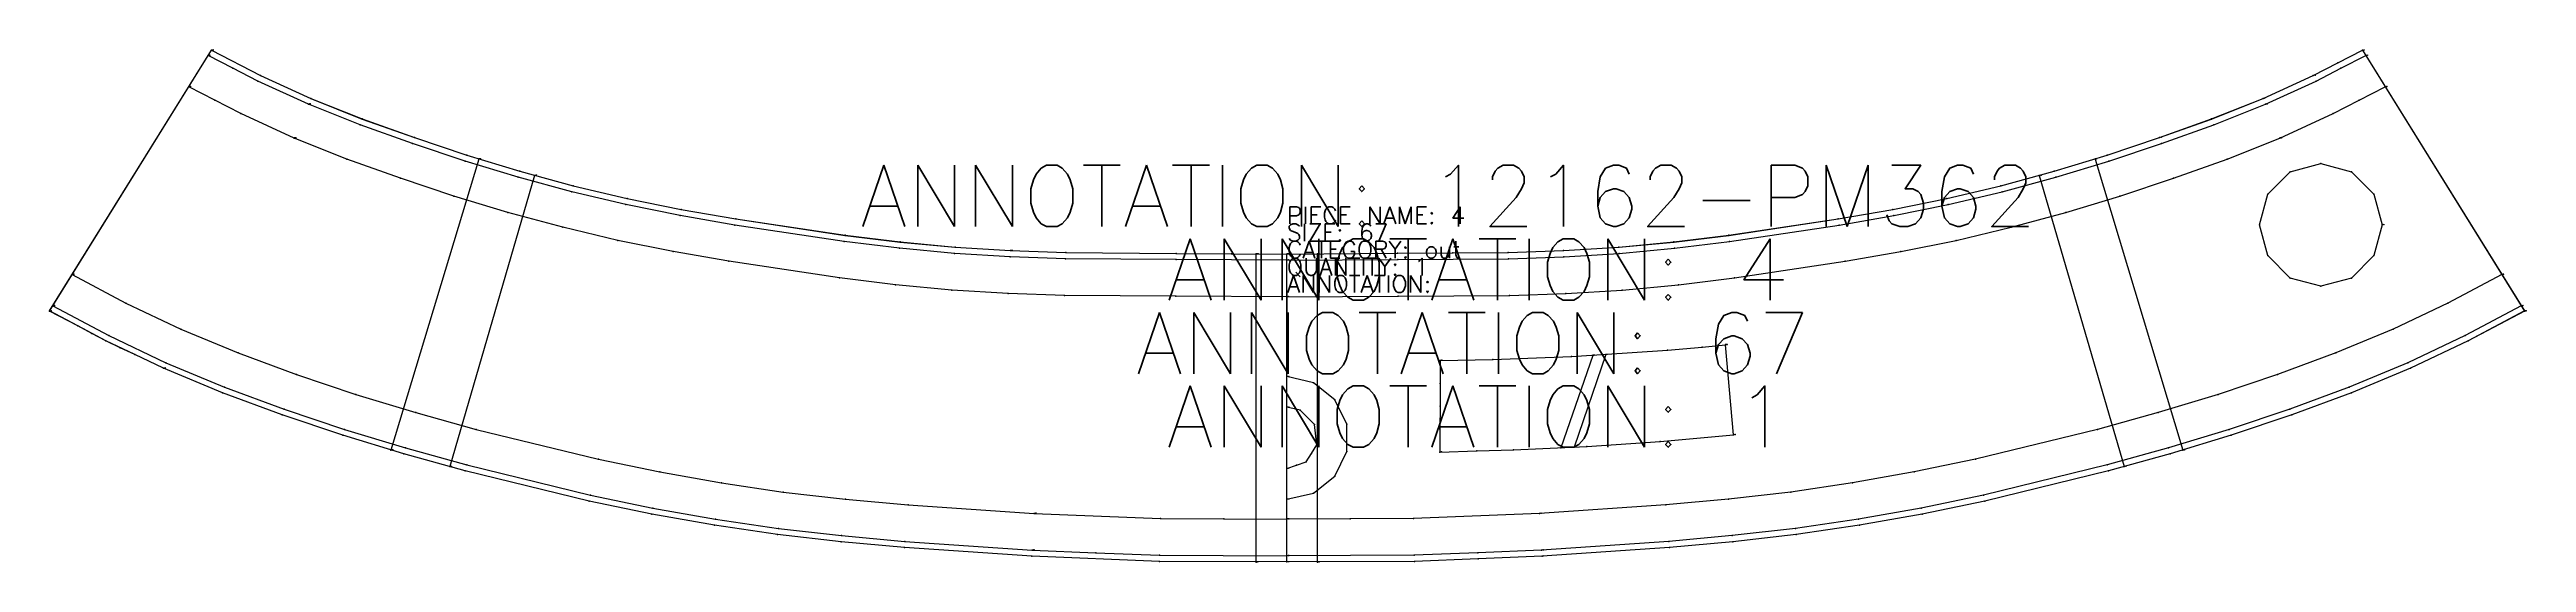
# Model space of a CAD drawing. Extents: x 0 to 3491, y 0 to 2996.
# Drawn here: x 3017.8 to 3421.9, y 1230.3 to 1314 of the extents above; entities that cross this region are included whole.
import ezdxf

# ---------------------------------------------------------------- set-up
doc = ezdxf.new("R2010")
doc.units = 0
for name, color, linetype in [('1', 7, 'CONTINUOUS'), ('14', 7, 'CONTINUOUS'), ('2', 7, 'CONTINUOUS'), ('3', 2, 'CONTINUOUS'), ('5', 5, 'CONTINUOUS'), ('8', 4, 'CONTINUOUS')]:
    doc.layers.add(name, color=color, linetype=linetype)
doc.styles.get("Standard").update_dxf_attribs({"font": 'txt', "bigfont": ' '})

# ---------------------------------------------------------------- blocks, each defined once
blk = doc.blocks.new('BLK_4_2')
at = {"layer": '1'}
blk.add_lwpolyline([(59.2969, 71.0308), (85.7001, 113.5573), (93.736, 109.4293), (101.9348, 105.6801), (110.3186, 102.3484), (118.822, 99.3145), (127.3798, 96.4436), (136.0132, 93.8147), (144.7266, 91.4636), (153.5083, 89.3827), (162.3554, 87.6027), (171.2464, 86.0426), (189.0967, 83.3673), (198.0579, 82.2833), (207.0416, 81.4252), (216.0492, 80.8785), (225.0696, 80.555), (243.1201, 80.3983), (252.1457, 80.3573), (261.1713, 80.3162), (279.2222, 80.4356), (297.273, 80.555), (306.2934, 80.8785), (315.3009, 81.4252), (324.2847, 82.2833), (333.2459, 83.3673), (351.0962, 86.0426), (359.9872, 87.6027), (368.8343, 89.3827), (377.616, 91.4636), (386.3294, 93.8147), (394.9628, 96.4436), (403.5205, 99.3145), (412.0239, 102.3484), (420.4077, 105.6801), (428.6066, 109.4293), (432.6246, 111.4936), (436.6425, 113.5578), (463.0457, 71.0308), (453.8462, 66.1398), (444.4525, 61.6836), (434.8444, 57.6888), (425.0818, 54.0714), (415.2143, 50.7625), (405.2533, 47.7386), (395.224, 44.957), (374.9976, 40.0264), (364.8096, 37.8978), (354.5615, 36.0746), (344.2652, 34.5524), (333.924, 33.3834), (323.5553, 32.453), (302.7881, 31.0145), (292.388, 30.5934), (281.9879, 30.1722), (261.1713, 30.0881), (240.3546, 30.1722), (219.5545, 31.0145), (198.7873, 32.453), (188.4186, 33.3834), (178.0774, 34.5524), (167.7811, 36.0746), (157.533, 37.8978), (147.345, 40.0264), (127.1186, 44.957), (117.0893, 47.7386), (107.1283, 50.7625), (97.2608, 54.0714), (87.4982, 57.6888), (77.89, 61.6836), (73.1932, 63.9117), (70.8448, 65.0258), (68.4964, 66.1398), (66.1965, 67.3626), (63.8967, 68.5853), (59.2969, 71.0308)], close=True, dxfattribs=at)
at = {"layer": '14'}
blk.add_lwpolyline([(59.2969, 71.0263), (85.7001, 113.5618), (93.736, 109.4338), (101.9348, 105.6846), (110.3186, 102.3529), (118.822, 99.319), (127.3798, 96.4481), (136.0132, 93.8192), (144.7266, 91.4681), (153.5083, 89.3872), (162.3554, 87.6072), (171.2464, 86.0471), (189.0967, 83.3718), (198.0579, 82.2878), (207.0416, 81.4297), (216.0492, 80.883), (225.0696, 80.5595), (243.1201, 80.4028), (261.1713, 80.3207), (279.2222, 80.4401), (288.2476, 80.4958), (297.273, 80.5595), (306.2934, 80.883), (315.3009, 81.4297), (324.2847, 82.2878), (333.2459, 83.3718), (351.0962, 86.0471), (359.9872, 87.6072), (368.8343, 89.3872), (377.616, 91.4681), (386.3294, 93.8192), (394.9628, 96.4481), (403.5205, 99.319), (412.0239, 102.3529), (420.4077, 105.6846), (428.6066, 109.4338), (436.6425, 113.5533), (463.0457, 71.0263), (453.8462, 66.1353), (444.4525, 61.6791), (434.8444, 57.6843), (425.0818, 54.0669), (415.2143, 50.758), (405.2533, 47.7341), (395.224, 44.9525), (374.9976, 40.0219), (364.8096, 37.8933), (354.5615, 36.0701), (344.2652, 34.5479), (333.924, 33.3789), (323.5553, 32.4485), (302.7881, 31.01), (292.388, 30.5889), (281.9879, 30.1677), (261.1713, 30.0836), (240.3546, 30.1677), (219.5545, 31.01), (198.7873, 32.4485), (188.4186, 33.3789), (178.0774, 34.5479), (167.7811, 36.0701), (157.533, 37.8933), (147.345, 40.0219), (127.1186, 44.9525), (117.0893, 47.7341), (107.1283, 50.758), (97.2608, 54.0669), (87.4982, 57.6843), (77.89, 61.6791), (73.1932, 63.9072), (68.4964, 66.1353), (63.8967, 68.5808), (59.2969, 71.0263)], close=True, dxfattribs=at)
at = {"layer": '2'}
for p in [(85.7001, 113.5618), (85.7001, 113.5573), (436.6425, 113.5578), (436.6425, 113.5533), (85.1691, 112.7074), (428.6066, 109.4338), (437.1735, 112.7074), (81.9995, 107.5984), (420.4077, 105.6846), (420.4077, 105.6801), (440.343, 107.5984), (101.5406, 104.7652), (101.5406, 104.7612), (420.802, 104.7652), (420.802, 104.7612), (99.1883, 99.2451), (99.1883, 99.2411), (403.5205, 99.319), (423.1543, 99.2451), (423.1543, 99.2411), (129.3427, 95.8217), (138.4314, 93.1334), (383.9112, 93.1334), (392.9999, 95.8217), (439.8474, 85.0662), (439.8474, 85.0662), (216.0492, 80.883), (216.0492, 80.8785), (62.9932, 76.9847), (256.1713, 80.3314), (261.1713, 80.3207), (261.1713, 80.3162), (261.1713, 80.3117), (261.1713, 79.3208), (261.1713, 79.3163), (266.1713, 80.3314), (459.3494, 76.9847), (261.1713, 73.3207), (261.1713, 73.3162), (59.2969, 71.0308), (59.2969, 71.0308), (59.2969, 71.0263), (59.2969, 71.0263), (59.8249, 71.8808), (462.5177, 71.8808), (463.0457, 71.0308), (463.0457, 71.0263), (332.6917, 65.5279), (332.6917, 65.5234), (77.89, 61.6836), (77.89, 61.6791), (286.1768, 62.9456), (286.1768, 62.9404), (311.051, 63.7912), (313.208, 63.9145), (261.1713, 60.3184), (261.1713, 55.3184), (305.8606, 48.7045), (308.0127, 48.8132), (334.0283, 50.8313), (334.0283, 50.8261), (114.997, 48.351), (124.5819, 45.636), (261.1713, 45.3184), (286.1243, 48.0105), (286.1243, 48.006), (397.7606, 45.636), (407.3456, 48.351), (219.9561, 38.0064), (219.9561, 38.0024), (261.1695, 37.088), (261.1713, 40.3184), (261.1731, 37.088), (302.3865, 38.0064), (302.3865, 38.0024), (219.6253, 32.0156), (219.6253, 32.0116), (256.1713, 30.039), (261.1701, 31.0877), (261.1713, 30.0881), (261.1713, 30.0836), (261.1725, 31.0877), (261.1733, 30.0871), (266.1713, 30.039), (302.7173, 32.0156), (302.7173, 32.0116), (302.7881, 31.0145), (302.7881, 31.01)]:
    blk.add_point(p, dxfattribs=at)
at = {"layer": '3'}
for p in [(89.2209, 110.6254), (93.736, 109.4338), (93.736, 109.4293), (428.6066, 109.4293), (432.6246, 111.4936), (433.1217, 110.6254), (86.2538, 105.4094), (93.2727, 108.5433), (101.9348, 105.6846), (101.9348, 105.6801), (429.0698, 108.5433), (436.0887, 105.4094), (90.5081, 103.2203), (109.9652, 101.413), (110.3186, 102.3529), (110.3186, 102.3484), (412.0239, 102.3529), (412.0239, 102.3484), (412.3773, 101.413), (431.8344, 103.2203), (118.5095, 98.3647), (118.822, 99.319), (118.822, 99.3145), (403.5205, 99.3145), (403.833, 98.3647), (107.8064, 95.8116), (127.0853, 95.4877), (127.3798, 96.4481), (127.3798, 96.4436), (136.0132, 93.8192), (136.0132, 93.8147), (386.3294, 93.8192), (386.3294, 93.8147), (394.9628, 96.4481), (394.9628, 96.4436), (395.2573, 95.4877), (414.5362, 95.8116), (424.8474, 93.7265), (429.8474, 95.0662), (434.8474, 93.7265), (116.5497, 92.6936), (125.2759, 89.7661), (135.7373, 92.8535), (144.4843, 90.4936), (144.7266, 91.4681), (144.7266, 91.4636), (153.5083, 89.3872), (153.5083, 89.3827), (368.8343, 89.3872), (368.8343, 89.3827), (377.616, 91.4681), (377.616, 91.4636), (377.8583, 90.4936), (386.6052, 92.8535), (397.0667, 89.7661), (405.7929, 92.6936), (421.1872, 90.0662), (438.5077, 90.0662), (134.0802, 87.0866), (153.3002, 88.4046), (162.1686, 86.6203), (162.3554, 87.6072), (162.3554, 87.6027), (171.0816, 85.0562), (171.2464, 86.0471), (171.2464, 86.0426), (351.0962, 86.0471), (351.0962, 86.0426), (351.261, 85.0562), (359.9872, 87.6072), (359.9872, 87.6027), (360.174, 86.6203), (369.0424, 88.4046), (388.2624, 87.0866), (419.8474, 85.0662), (143.0145, 84.6768), (152.0191, 82.5429), (188.949, 82.3782), (189.0967, 83.3718), (189.0967, 83.3673), (197.9407, 81.2903), (198.0579, 82.2878), (198.0579, 82.2833), (207.0416, 81.4297), (207.0416, 81.4252), (306.2934, 80.883), (306.2934, 80.8785), (315.3009, 81.4297), (315.3009, 81.4252), (324.2847, 82.2878), (324.2847, 82.2833), (324.4019, 81.2903), (333.2459, 83.3718), (333.2459, 83.3673), (333.3936, 82.3782), (370.3235, 82.5429), (379.328, 84.6768), (161.033, 80.7285), (170.0922, 79.1383), (206.955, 80.4289), (215.9882, 79.8802), (225.0348, 79.5556), (225.0696, 80.5595), (225.0696, 80.555), (243.1031, 79.4362), (243.1201, 80.4028), (243.1201, 80.3983), (252.1457, 80.3573), (279.2222, 80.4401), (279.2222, 80.4356), (279.2396, 79.436), (288.2476, 80.4958), (297.273, 80.5595), (297.273, 80.555), (297.3078, 79.5556), (306.3544, 79.8802), (315.3876, 80.4289), (352.2504, 79.1383), (361.3095, 80.7285), (421.1872, 80.0662), (438.5077, 80.0662), (188.1702, 76.4288), (197.316, 75.3231), (206.4844, 74.4473), (215.6812, 73.8886), (224.8914, 73.5573), (243.0314, 73.437), (279.3113, 73.4368), (297.4512, 73.5573), (306.6614, 73.8886), (315.8582, 74.4473), (325.0267, 75.3231), (334.1724, 76.4288), (424.8474, 76.406), (429.8474, 75.0662), (434.8474, 76.406), (71.7679, 72.3243), (450.5747, 72.3243), (63.8967, 68.5853), (63.8967, 68.5808), (66.1965, 67.3626), (68.4964, 66.1398), (68.4964, 66.1353), (68.9627, 67.0233), (70.8448, 65.0258), (80.7294, 68.0818), (328.9185, 65.1364), (441.6132, 68.0818), (453.3798, 67.0233), (453.8462, 66.1398), (453.8462, 66.1353), (73.1932, 63.9117), (73.1932, 63.9072), (78.2935, 62.5981), (90.0812, 64.196), (99.5813, 60.6753), (294.7534, 63.1308), (307.6123, 63.6105), (323.252, 64.6274), (422.7613, 60.6753), (432.2614, 64.196), (444.0491, 62.5981), (444.4525, 61.6836), (444.4525, 61.6791), (87.4982, 57.6888), (87.4982, 57.6843), (87.8647, 58.6189), (109.2649, 57.4284), (265.5103, 59.3281), (286.1637, 59.2079), (413.0777, 57.4284), (434.4779, 58.6189), (434.8444, 57.6888), (434.8444, 57.6843), (97.2608, 54.0714), (97.2608, 54.0669), (97.5891, 55.0156), (119.0399, 54.4608), (263.3408, 54.8232), (268.9899, 56.5533), (270.9207, 52.5436), (286.1506, 55.4755), (403.3026, 54.4608), (424.7534, 55.0156), (425.0818, 54.0714), (425.0818, 54.0669), (107.1283, 50.7625), (107.1283, 50.758), (107.4329, 51.7147), (117.3694, 48.6981), (128.9215, 51.7206), (265.6763, 52.4878), (266.0462, 49.2058), (286.1374, 51.743), (310.1062, 48.9255), (322.0801, 49.7189), (393.421, 51.7206), (404.9732, 48.6981), (414.9097, 51.7147), (415.2143, 50.7625), (415.2143, 50.758), (117.0893, 47.7386), (117.0893, 47.7341), (127.1186, 44.957), (127.1186, 44.9525), (127.3752, 45.923), (148.8404, 46.8648), (158.8684, 44.7688), (262.7302, 45.8638), (264.289, 46.4092), (265.1676, 47.8075), (270.9207, 48.0932), (292.1216, 48.1931), (298.1189, 48.3762), (363.4741, 44.7688), (373.5022, 46.8648), (394.9674, 45.923), (395.224, 44.957), (395.224, 44.9525), (405.2533, 47.7386), (405.2533, 47.7341), (147.5583, 41.0031), (168.8986, 42.9834), (178.9765, 41.494), (265.5103, 41.3087), (268.9899, 44.0835), (343.3661, 41.494), (353.4439, 42.9834), (374.7843, 41.0031), (147.345, 40.0264), (147.345, 40.0219), (157.533, 37.8978), (157.533, 37.8933), (157.7271, 38.8783), (167.941, 37.0609), (189.148, 40.3446), (199.3469, 39.4301), (240.5393, 37.1694), (250.8544, 37.1287), (271.4882, 37.1287), (281.8033, 37.1694), (322.9956, 39.4301), (333.1946, 40.3446), (354.4016, 37.0609), (364.6155, 38.8783), (364.8096, 37.8978), (364.8096, 37.8933), (374.9976, 40.0264), (374.9976, 40.0219), (167.7811, 36.0746), (167.7811, 36.0701), (178.0774, 34.5524), (178.0774, 34.5479), (178.2031, 35.5438), (188.4186, 33.3834), (188.4186, 33.3789), (188.5141, 34.3782), (198.7873, 32.453), (198.7873, 32.4485), (198.8526, 33.4505), (323.49, 33.4505), (323.5553, 32.453), (323.5553, 32.4485), (333.8285, 34.3782), (333.924, 33.3834), (333.924, 33.3789), (344.1394, 35.5438), (344.2652, 34.5524), (344.2652, 34.5479), (354.5615, 36.0746), (354.5615, 36.0701), (219.5545, 31.0145), (219.5545, 31.01), (230.0136, 31.5912), (240.3546, 30.1722), (240.3546, 30.1677), (240.4019, 31.1709), (281.9406, 31.1709), (281.9879, 30.1722), (281.9879, 30.1677), (292.329, 31.5912), (292.388, 30.5934), (292.388, 30.5889)]:
    blk.add_point(p, dxfattribs=at)
at = {"layer": '5'}
blk.add_line((261.1713, 74.0298), (261.1713, 64.0298), dxfattribs=at)
at = {"layer": '8'}
for p, q in [((129.3427, 95.8217), (114.997, 48.351)), ((138.4314, 93.1334), (124.5819, 45.636)), ((383.9112, 93.1334), (397.7606, 45.636)), ((392.9999, 95.8217), (407.3456, 48.351)), ((256.1713, 30.039), (256.1713, 80.3314)), ((261.1733, 30.0871), (261.1713, 80.3117)), ((266.1713, 30.039), (266.1713, 80.3314)), ((334.0283, 50.8261), (332.6917, 65.5279)), ((311.051, 63.7912), (305.8606, 48.7045)), ((313.208, 63.9145), (308.0127, 48.8132))]:
    blk.add_line(p, q, dxfattribs=at)
for points in [[(101.5406, 104.7652), (93.2727, 108.5433), (89.2209, 110.6254), (85.1691, 112.7074)], [(420.802, 104.7652), (429.0698, 108.5433), (433.1217, 110.6254), (437.1735, 112.7074)], [(99.1883, 99.2451), (90.5081, 103.2203), (86.2538, 105.4094), (81.9995, 107.5984)], [(423.1543, 99.2451), (431.8344, 103.2203), (436.0887, 105.4094), (440.343, 107.5984)], [(261.1713, 79.3208), (243.1031, 79.4362), (225.0348, 79.5556), (215.9882, 79.8802), (206.955, 80.4289), (197.9407, 81.2903), (188.949, 82.3782), (171.0816, 85.0562), (162.1686, 86.6203), (153.3002, 88.4046), (144.4843, 90.4936), (135.7373, 92.8535), (127.0853, 95.4877), (118.5095, 98.3647), (109.9652, 101.413), (101.5406, 104.7612)], [(261.1713, 79.3163), (279.2396, 79.436), (297.3078, 79.5556), (306.3544, 79.8802), (315.3876, 80.4289), (324.4019, 81.2903), (333.3936, 82.3782), (351.261, 85.0562), (360.174, 86.6203), (369.0424, 88.4046), (377.8583, 90.4936), (386.6052, 92.8535), (395.2573, 95.4877), (403.833, 98.3647), (412.3773, 101.413), (420.802, 104.7612)], [(261.1713, 73.3207), (243.0314, 73.437), (224.8914, 73.5573), (215.6812, 73.8886), (206.4844, 74.4473), (197.316, 75.3231), (188.1702, 76.4288), (170.0922, 79.1383), (161.033, 80.7285), (152.0191, 82.5429), (143.0145, 84.6768), (134.0802, 87.0866), (125.2759, 89.7661), (116.5497, 92.6936), (107.8064, 95.8116), (99.1883, 99.2411)], [(261.1713, 73.3162), (279.3113, 73.4368), (297.4512, 73.5573), (306.6614, 73.8886), (315.8582, 74.4473), (325.0267, 75.3231), (334.1724, 76.4288), (352.2504, 79.1383), (361.3095, 80.7285), (370.3235, 82.5429), (379.328, 84.6768), (388.2624, 87.0866), (397.0667, 89.7661), (405.7929, 92.6936), (414.5362, 95.8116), (423.1543, 99.2411)], [(62.9932, 76.9847), (71.7679, 72.3243), (80.7294, 68.0818), (90.0812, 64.196), (99.5813, 60.6753), (109.2649, 57.4284), (119.0399, 54.4608), (128.9215, 51.7206), (148.8404, 46.8648), (158.8684, 44.7688), (168.8986, 42.9834), (178.9765, 41.494), (189.148, 40.3446), (199.3469, 39.4301), (219.9561, 38.0024)], [(459.3494, 76.9847), (450.5747, 72.3243), (441.6132, 68.0818), (432.2614, 64.196), (422.7613, 60.6753), (413.0777, 57.4284), (403.3026, 54.4608), (393.421, 51.7206), (373.5022, 46.8648), (363.4741, 44.7688), (353.4439, 42.9834), (343.3661, 41.494), (333.1946, 40.3446), (322.9956, 39.4301), (302.3865, 38.0024)], [(59.8249, 71.8808), (68.9627, 67.0233), (78.2935, 62.5981), (87.8647, 58.6189), (97.5891, 55.0156), (107.4329, 51.7147), (117.3694, 48.6981), (127.3752, 45.923), (147.5583, 41.0031), (157.7271, 38.8783), (167.941, 37.0609), (178.2031, 35.5438), (188.5141, 34.3782), (198.8526, 33.4505), (219.6253, 32.0116)], [(462.5177, 71.8808), (453.3798, 67.0233), (444.0491, 62.5981), (434.4779, 58.6189), (424.7534, 55.0156), (414.9097, 51.7147), (404.9732, 48.6981), (394.9674, 45.923), (374.7843, 41.0031), (364.6155, 38.8783), (354.4016, 37.0609), (344.1394, 35.5438), (333.8285, 34.3782), (323.49, 33.4505), (302.7173, 32.0116)], [(286.1768, 62.9456), (294.7534, 63.1308), (307.6123, 63.6105), (323.252, 64.6274), (328.9185, 65.1364), (332.6917, 65.5234)], [(286.1768, 62.9404), (286.1637, 59.2079), (286.1506, 55.4755), (286.1374, 51.743), (286.1243, 48.0105)], [(261.1713, 40.3184), (265.5103, 41.3087), (268.9899, 44.0835), (270.9207, 48.0932), (270.9207, 52.5436), (268.9899, 56.5533), (265.5103, 59.3281), (261.1713, 60.3184)], [(261.1713, 45.3184), (262.7302, 45.8638), (264.289, 46.4092), (265.1676, 47.8075), (266.0462, 49.2058), (265.6763, 52.4878), (263.3408, 54.8232), (261.1713, 55.3184)], [(286.1243, 48.006), (292.1216, 48.1931), (298.1189, 48.3762), (310.1062, 48.9255), (322.0801, 49.7189), (334.0283, 50.8313)], [(219.9561, 38.0064), (240.5393, 37.1694), (250.8544, 37.1287), (261.1695, 37.088)], [(302.3865, 38.0064), (281.8033, 37.1694), (271.4882, 37.1287), (261.1731, 37.088)], [(219.6253, 32.0156), (230.0136, 31.5912), (240.4019, 31.1709), (261.1725, 31.0877)], [(302.7173, 32.0156), (292.329, 31.5912), (281.9406, 31.1709), (261.1701, 31.0877)]]:
    blk.add_lwpolyline(points, dxfattribs=at)
blk.add_lwpolyline([(439.8474, 85.0662), (438.5077, 80.0662), (434.8474, 76.406), (429.8474, 75.0662), (424.8474, 76.406), (421.1872, 80.0662), (419.8474, 85.0662), (421.1872, 90.0662), (424.8474, 93.7265), (429.8474, 95.0662), (434.8474, 93.7265), (438.5077, 90.0662), (439.8474, 85.0662)], close=True, dxfattribs=at)
at = {"layer": '1'}
for s, height, p in [('ANNOTATION: 12162-PM362', 10, (191.5229, 84.7935)), ('SIZE: 67', 2.8, (261.1713, 82.4443)), ('PIECE NAME: 4', 2.8, (261.1713, 85.2443)), ('ANNOTATION: 4', 10, (241.5229, 72.7935)), ('CATEGORY: out', 2.8, (261.1713, 79.6443)), ('ANNOTATION: ', 2.8, (261.1713, 74.0443)), ('QUANTITY: 1', 2.8, (261.1713, 76.8443)), ('ANNOTATION: 67', 10, (236.5229, 60.7934)), ('ANNOTATION: 1', 10, (241.5229, 48.7934))]:
    blk.add_text(s, height=height, dxfattribs=at).set_placement(p)
at = {"layer": '2'}
for s, p in [('# 13', (85.7001, 113.5618)), ('# 2', (85.7001, 113.5573)), ('# 6', (436.6425, 113.5578)), ('# 19', (436.6425, 113.5533)), ('# 74', (85.1691, 112.7074)), ('# 18', (428.6066, 109.4338)), ('# 54', (437.1735, 112.7074)), ('# 78', (81.9995, 107.5984)), ('# 17', (420.4077, 105.6846)), ('# 5', (420.4077, 105.6801)), ('# 58', (440.343, 107.5984)), ('# 73', (101.5406, 104.7652)), ('# 72', (101.5406, 104.7612)), ('# 53', (420.802, 104.7652)), ('# 52', (420.802, 104.7612)), ('# 77', (99.1883, 99.2451)), ('# 76', (99.1883, 99.2411)), ('# 16', (403.5205, 99.319)), ('# 57', (423.1543, 99.2451)), ('# 56', (423.1543, 99.2411)), ('# 69', (129.3427, 95.8217)), ('# 67', (138.4314, 93.1334)), ('# 35', (383.9112, 93.1334)), ('# 37', (392.9999, 95.8217)), ('# 29', (439.8474, 85.0662)), ('# 14', (216.0492, 80.883)), ('# 3', (216.0492, 80.8785)), ('# 83', (62.9932, 76.9847)), ('# 88', (256.1713, 80.3314)), ('# 15', (261.1713, 80.3207)), ('# 4', (261.1713, 80.3162)), ('# 34', (261.1713, 80.3117)), ('# 71', (261.1713, 79.3208)), ('# 51', (261.1713, 79.3163)), ('# 32', (266.1713, 80.3314)), ('# 63', (459.3494, 76.9847)), ('# 75', (261.1713, 73.3207)), ('# 55', (261.1713, 73.3162)), ('# 1', (59.2969, 71.0308)), ('# 12', (59.2969, 71.0263)), ('# 79', (59.8249, 71.8808)), ('# 59', (462.5177, 71.8808)), ('# 7', (463.0457, 71.0308)), ('# 20', (463.0457, 71.0263)), ('# 44', (332.6917, 65.5279)), ('# 28', (332.6917, 65.5234)), ('# 10', (77.89, 61.6836)), ('# 23', (77.89, 61.6791)), ('# 27', (286.1768, 62.9456)), ('# 25', (286.1768, 62.9404)), ('# 39', (311.051, 63.7912)), ('# 41', (313.208, 63.9145)), ('# 46', (261.1713, 60.3184)), ('# 48', (261.1713, 55.3184)), ('# 40', (305.8606, 48.7045)), ('# 42', (308.0127, 48.8132)), ('# 50', (334.0283, 50.8313)), ('# 43', (334.0283, 50.8261)), ('# 70', (114.997, 48.351)), ('# 68', (124.5819, 45.636)), ('# 47', (261.1713, 45.3184)), ('# 26', (286.1243, 48.0105)), ('# 49', (286.1243, 48.006)), ('# 36', (397.7606, 45.636)), ('# 38', (407.3456, 48.351)), ('# 45', (261.1713, 40.3184)), ('# 85', (219.9561, 38.0064)), ('# 84', (219.9561, 38.0024)), ('# 86', (261.1695, 37.088)), ('# 66', (261.1731, 37.088)), ('# 65', (302.3865, 38.0064)), ('# 64', (302.3865, 38.0024)), ('# 81', (219.6253, 32.0156)), ('# 80', (219.6253, 32.0116)), ('# 87', (256.1713, 30.039)), ('# 62', (261.1701, 31.0877)), ('# 9', (261.1713, 30.0881)), ('# 22', (261.1713, 30.0836)), ('# 82', (261.1725, 31.0877)), ('# 33', (261.1733, 30.0871)), ('# 31', (266.1713, 30.039)), ('# 61', (302.7173, 32.0156)), ('# 60', (302.7173, 32.0116)), ('# 8', (302.7881, 31.0145)), ('# 21', (302.7881, 31.01))]:
    blk.add_text(s, height=0.1, dxfattribs=at).set_placement(p)
at = {"layer": '8'}
for p in [(101.5406, 104.7652), (420.802, 104.7652), (99.1883, 99.2451), (423.1543, 99.2451), (129.3427, 95.8217), (138.4314, 93.1334), (383.9112, 93.1334), (392.9999, 95.8217), (439.8474, 85.0662), (62.9932, 76.9847), (261.1713, 79.3208), (261.1713, 79.3163), (459.3494, 76.9847), (261.1713, 73.3207), (261.1713, 73.3162), (59.8249, 71.8808), (462.5177, 71.8808), (286.1768, 62.9456), (286.1768, 62.9404), (311.051, 63.7912), (313.208, 63.9145), (334.0283, 50.8261), (261.1713, 45.3184), (286.1243, 48.006), (261.1713, 40.3184), (219.9561, 38.0064), (302.3865, 38.0064), (219.6253, 32.0156), (256.1713, 30.039), (261.1733, 30.0871), (266.1713, 30.039), (302.7173, 32.0156)]:
    blk.add_text('NM', height=0.1, dxfattribs=at).set_placement(p)

msp = doc.modelspace()

# ---------------------------------------------------------------- block references
at = {"layer": '1'}
msp.add_blockref('BLK_4_2', (2958.5205, 1200.2814), dxfattribs=at)

doc.saveas('drawing.dxf')
